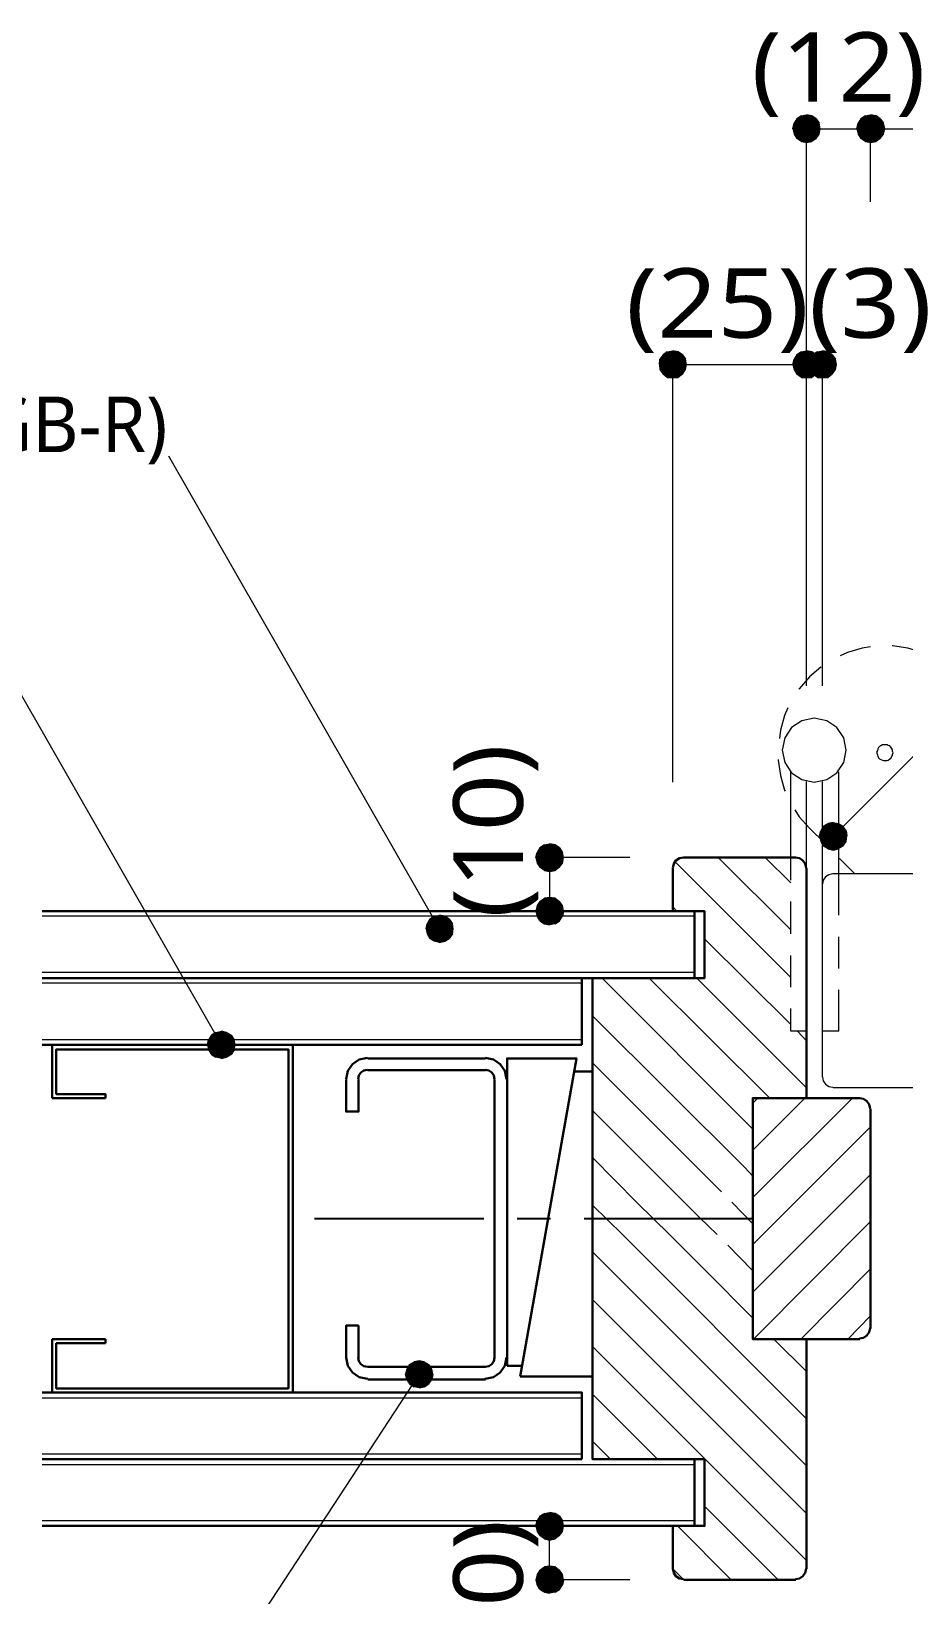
# Model space of a CAD drawing. Header units: millimetres. Extents: x 0 to 420, y 0 to 297.
# Drawn here: x 242.8 to 275.4, y 203 to 261.5 of the extents above; entities that cross this region are included whole.
import ezdxf
from ezdxf.enums import TextEntityAlignment as Align

# ---------------------------------------------------------------- set-up
doc = ezdxf.new("R2010")
doc.units = ezdxf.units.MM
doc.styles.add('kst32b', font='NotoSansJP-Variable.ttf')

msp = doc.modelspace()

# ---------------------------------------------------------------- hatches: boundary and pattern name
h = msp.add_hatch(color=7)
h.paths.add_polyline_path([(271.42, 258.212), (271.314, 258.043), (271.78, 257.831), (271.42, 258.212)])
h.paths.add_polyline_path([(271.314, 258.043), (271.78, 257.831), (271.272, 257.831), (271.314, 258.043)])
h.paths.add_polyline_path([(271.78, 257.831), (271.272, 257.831), (271.314, 257.641), (271.78, 257.831)])
h = msp.add_hatch(color=7)
h.paths.add_polyline_path([(271.314, 257.641), (271.42, 257.471), (271.78, 257.831), (271.314, 257.641)])
h.paths.add_polyline_path([(271.42, 257.471), (271.78, 257.831), (271.589, 257.365), (271.42, 257.471)])
h.paths.add_polyline_path([(271.78, 257.831), (271.589, 257.365), (271.78, 257.323), (271.78, 257.831)])
h = msp.add_hatch(color=7)
h.paths.add_polyline_path([(271.971, 258.318), (271.78, 258.36), (271.78, 257.831), (271.971, 258.318)])
h.paths.add_polyline_path([(271.78, 258.36), (271.78, 257.831), (271.589, 258.318), (271.78, 258.36)])
h.paths.add_polyline_path([(271.78, 257.831), (271.589, 258.318), (271.42, 258.212), (271.78, 257.831)])
h = msp.add_hatch(color=7)
h.paths.add_polyline_path([(272.288, 257.831), (272.246, 258.043), (271.78, 257.831), (272.288, 257.831)])
h.paths.add_polyline_path([(272.246, 258.043), (271.78, 257.831), (272.14, 258.212), (272.246, 258.043)])
h.paths.add_polyline_path([(271.78, 257.831), (272.14, 258.212), (271.971, 258.318), (271.78, 257.831)])
h = msp.add_hatch(color=7)
h.paths.add_polyline_path([(271.78, 257.323), (271.971, 257.365), (271.78, 257.831), (271.78, 257.323)])
h.paths.add_polyline_path([(271.971, 257.365), (271.78, 257.831), (272.14, 257.471), (271.971, 257.365)])
h.paths.add_polyline_path([(271.78, 257.831), (272.14, 257.471), (272.246, 257.641), (271.78, 257.831)])
for points in [[(272.246, 257.641), (272.288, 257.831), (271.78, 257.831), (272.246, 257.641)], [(274.659, 257.641), (274.701, 257.831), (274.172, 257.831), (274.659, 257.641)], [(267.25, 248.835), (267.293, 249.026), (266.785, 249.026), (267.25, 248.835)], [(272.246, 248.835), (272.288, 249.026), (271.78, 249.026), (272.246, 248.835)], [(272.86, 248.835), (272.902, 249.026), (272.373, 249.026), (272.86, 248.835)], [(272.584, 231.86), (272.415, 231.754), (272.775, 231.394), (272.584, 231.86)], [(262.657, 230.378), (262.7, 230.59), (262.17, 230.59), (262.657, 230.378)], [(261.705, 228.79), (261.662, 228.579), (262.17, 228.579), (261.705, 228.79)], [(257.598, 227.732), (257.704, 227.563), (258.064, 227.923), (257.598, 227.732)], [(249.428, 223.393), (249.534, 223.224), (249.915, 223.583), (249.428, 223.393)], [(257.493, 210.799), (257.662, 210.905), (257.302, 211.264), (257.493, 210.799)], [(262.657, 205.38), (262.7, 205.592), (262.17, 205.592), (262.657, 205.38)], [(261.705, 203.771), (261.662, 203.581), (262.17, 203.581), (261.705, 203.771)]]:
    msp.add_hatch(color=7).paths.add_polyline_path(points)
h = msp.add_hatch(color=7)
h.paths.add_polyline_path([(273.812, 258.212), (273.706, 258.043), (274.172, 257.831), (273.812, 258.212)])
h.paths.add_polyline_path([(273.706, 258.043), (274.172, 257.831), (273.664, 257.831), (273.706, 258.043)])
h.paths.add_polyline_path([(274.172, 257.831), (273.664, 257.831), (273.706, 257.641), (274.172, 257.831)])
h = msp.add_hatch(color=7)
h.paths.add_polyline_path([(273.706, 257.641), (273.812, 257.471), (274.172, 257.831), (273.706, 257.641)])
h.paths.add_polyline_path([(273.812, 257.471), (274.172, 257.831), (273.981, 257.365), (273.812, 257.471)])
h.paths.add_polyline_path([(274.172, 257.831), (273.981, 257.365), (274.172, 257.323), (274.172, 257.831)])
h = msp.add_hatch(color=7)
h.paths.add_polyline_path([(274.384, 258.318), (274.172, 258.36), (274.172, 257.831), (274.384, 258.318)])
h.paths.add_polyline_path([(274.172, 258.36), (274.172, 257.831), (273.981, 258.318), (274.172, 258.36)])
h.paths.add_polyline_path([(274.172, 257.831), (273.981, 258.318), (273.812, 258.212), (274.172, 257.831)])
h = msp.add_hatch(color=7)
h.paths.add_polyline_path([(274.701, 257.831), (274.659, 258.043), (274.172, 257.831), (274.701, 257.831)])
h.paths.add_polyline_path([(274.659, 258.043), (274.172, 257.831), (274.532, 258.212), (274.659, 258.043)])
h.paths.add_polyline_path([(274.172, 257.831), (274.532, 258.212), (274.384, 258.318), (274.172, 257.831)])
h = msp.add_hatch(color=7)
h.paths.add_polyline_path([(274.172, 257.323), (274.384, 257.365), (274.172, 257.831), (274.172, 257.323)])
h.paths.add_polyline_path([(274.384, 257.365), (274.172, 257.831), (274.532, 257.471), (274.384, 257.365)])
h.paths.add_polyline_path([(274.172, 257.831), (274.532, 257.471), (274.659, 257.641), (274.172, 257.831)])
h = msp.add_hatch(color=7)
h.paths.add_polyline_path([(266.425, 249.386), (266.298, 249.216), (266.785, 249.026), (266.425, 249.386)])
h.paths.add_polyline_path([(266.298, 249.216), (266.785, 249.026), (266.277, 249.026), (266.298, 249.216)])
h.paths.add_polyline_path([(266.785, 249.026), (266.277, 249.026), (266.298, 248.835), (266.785, 249.026)])
h = msp.add_hatch(color=7)
h.paths.add_polyline_path([(266.975, 249.491), (266.785, 249.534), (266.785, 249.026), (266.975, 249.491)])
h.paths.add_polyline_path([(266.785, 249.534), (266.785, 249.026), (266.573, 249.491), (266.785, 249.534)])
h.paths.add_polyline_path([(266.785, 249.026), (266.573, 249.491), (266.425, 249.386), (266.785, 249.026)])
h = msp.add_hatch(color=7)
h.paths.add_polyline_path([(267.293, 249.026), (267.25, 249.216), (266.785, 249.026), (267.293, 249.026)])
h.paths.add_polyline_path([(267.25, 249.216), (266.785, 249.026), (267.145, 249.386), (267.25, 249.216)])
h.paths.add_polyline_path([(266.785, 249.026), (267.145, 249.386), (266.975, 249.491), (266.785, 249.026)])
h = msp.add_hatch(color=7)
h.paths.add_polyline_path([(271.42, 249.386), (271.314, 249.216), (271.78, 249.026), (271.42, 249.386)])
h.paths.add_polyline_path([(271.314, 249.216), (271.78, 249.026), (271.272, 249.026), (271.314, 249.216)])
h.paths.add_polyline_path([(271.78, 249.026), (271.272, 249.026), (271.314, 248.835), (271.78, 249.026)])
h = msp.add_hatch(color=7)
h.paths.add_polyline_path([(271.971, 249.491), (271.78, 249.534), (271.78, 249.026), (271.971, 249.491)])
h.paths.add_polyline_path([(271.78, 249.534), (271.78, 249.026), (271.589, 249.491), (271.78, 249.534)])
h.paths.add_polyline_path([(271.78, 249.026), (271.589, 249.491), (271.42, 249.386), (271.78, 249.026)])
h = msp.add_hatch(color=7)
h.paths.add_polyline_path([(272.288, 249.026), (272.246, 249.216), (271.78, 249.026), (272.288, 249.026)])
h.paths.add_polyline_path([(272.246, 249.216), (271.78, 249.026), (272.14, 249.386), (272.246, 249.216)])
h.paths.add_polyline_path([(271.78, 249.026), (272.14, 249.386), (271.971, 249.491), (271.78, 249.026)])
h = msp.add_hatch(color=7)
h.paths.add_polyline_path([(272.013, 249.386), (271.907, 249.216), (272.373, 249.026), (272.013, 249.386)])
h.paths.add_polyline_path([(271.907, 249.216), (272.373, 249.026), (271.865, 249.026), (271.907, 249.216)])
h.paths.add_polyline_path([(272.373, 249.026), (271.865, 249.026), (271.907, 248.835), (272.373, 249.026)])
h = msp.add_hatch(color=7)
h.paths.add_polyline_path([(272.584, 249.491), (272.373, 249.534), (272.373, 249.026), (272.584, 249.491)])
h.paths.add_polyline_path([(272.373, 249.534), (272.373, 249.026), (272.182, 249.491), (272.373, 249.534)])
h.paths.add_polyline_path([(272.373, 249.026), (272.182, 249.491), (272.013, 249.386), (272.373, 249.026)])
h = msp.add_hatch(color=7)
h.paths.add_polyline_path([(272.902, 249.026), (272.86, 249.216), (272.373, 249.026), (272.902, 249.026)])
h.paths.add_polyline_path([(272.86, 249.216), (272.373, 249.026), (272.732, 249.386), (272.86, 249.216)])
h.paths.add_polyline_path([(272.373, 249.026), (272.732, 249.386), (272.584, 249.491), (272.373, 249.026)])
h = msp.add_hatch(color=7)
h.paths.add_polyline_path([(266.298, 248.835), (266.425, 248.666), (266.785, 249.026), (266.298, 248.835)])
h.paths.add_polyline_path([(266.425, 248.666), (266.785, 249.026), (266.573, 248.539), (266.425, 248.666)])
h.paths.add_polyline_path([(266.785, 249.026), (266.573, 248.539), (266.785, 248.518), (266.785, 249.026)])
h = msp.add_hatch(color=7)
h.paths.add_polyline_path([(266.785, 248.518), (266.975, 248.539), (266.785, 249.026), (266.785, 248.518)])
h.paths.add_polyline_path([(266.975, 248.539), (266.785, 249.026), (267.145, 248.666), (266.975, 248.539)])
h.paths.add_polyline_path([(266.785, 249.026), (267.145, 248.666), (267.25, 248.835), (266.785, 249.026)])
h = msp.add_hatch(color=7)
h.paths.add_polyline_path([(271.314, 248.835), (271.42, 248.666), (271.78, 249.026), (271.314, 248.835)])
h.paths.add_polyline_path([(271.42, 248.666), (271.78, 249.026), (271.589, 248.539), (271.42, 248.666)])
h.paths.add_polyline_path([(271.78, 249.026), (271.589, 248.539), (271.78, 248.518), (271.78, 249.026)])
h = msp.add_hatch(color=7)
h.paths.add_polyline_path([(271.78, 248.518), (271.971, 248.539), (271.78, 249.026), (271.78, 248.518)])
h.paths.add_polyline_path([(271.971, 248.539), (271.78, 249.026), (272.14, 248.666), (271.971, 248.539)])
h.paths.add_polyline_path([(271.78, 249.026), (272.14, 248.666), (272.246, 248.835), (271.78, 249.026)])
h = msp.add_hatch(color=7)
h.paths.add_polyline_path([(271.907, 248.835), (272.013, 248.666), (272.373, 249.026), (271.907, 248.835)])
h.paths.add_polyline_path([(272.013, 248.666), (272.373, 249.026), (272.182, 248.539), (272.013, 248.666)])
h.paths.add_polyline_path([(272.373, 249.026), (272.182, 248.539), (272.373, 248.518), (272.373, 249.026)])
h = msp.add_hatch(color=7)
h.paths.add_polyline_path([(272.373, 248.518), (272.584, 248.539), (272.373, 249.026), (272.373, 248.518)])
h.paths.add_polyline_path([(272.584, 248.539), (272.373, 249.026), (272.732, 248.666), (272.584, 248.539)])
h.paths.add_polyline_path([(272.373, 249.026), (272.732, 248.666), (272.86, 248.835), (272.373, 249.026)])
h = msp.add_hatch(color=7)
h.paths.add_polyline_path([(272.415, 231.754), (272.309, 231.584), (272.775, 231.394), (272.415, 231.754)])
h.paths.add_polyline_path([(272.309, 231.584), (272.775, 231.394), (272.267, 231.394), (272.309, 231.584)])
h.paths.add_polyline_path([(272.775, 231.394), (272.267, 231.394), (272.309, 231.182), (272.775, 231.394)])
h = msp.add_hatch(color=7)
h.paths.add_polyline_path([(273.135, 231.754), (272.965, 231.86), (272.775, 231.394), (273.135, 231.754)])
h.paths.add_polyline_path([(272.965, 231.86), (272.775, 231.394), (272.775, 231.902), (272.965, 231.86)])
h.paths.add_polyline_path([(272.775, 231.394), (272.775, 231.902), (272.584, 231.86), (272.775, 231.394)])
h = msp.add_hatch(color=7)
h.paths.add_polyline_path([(273.262, 231.182), (273.283, 231.394), (272.775, 231.394), (273.262, 231.182)])
h.paths.add_polyline_path([(273.283, 231.394), (272.775, 231.394), (273.262, 231.584), (273.283, 231.394)])
h.paths.add_polyline_path([(272.775, 231.394), (273.262, 231.584), (273.135, 231.754), (272.775, 231.394)])
h = msp.add_hatch(color=7)
h.paths.add_polyline_path([(261.811, 230.949), (261.705, 230.78), (262.17, 230.59), (261.811, 230.949)])
h.paths.add_polyline_path([(261.705, 230.78), (262.17, 230.59), (261.662, 230.59), (261.705, 230.78)])
h.paths.add_polyline_path([(262.17, 230.59), (261.662, 230.59), (261.705, 230.378), (262.17, 230.59)])
h = msp.add_hatch(color=7)
h.paths.add_polyline_path([(262.382, 231.055), (262.17, 231.098), (262.17, 230.59), (262.382, 231.055)])
h.paths.add_polyline_path([(262.17, 231.098), (262.17, 230.59), (261.98, 231.055), (262.17, 231.098)])
h.paths.add_polyline_path([(262.17, 230.59), (261.98, 231.055), (261.811, 230.949), (262.17, 230.59)])
h = msp.add_hatch(color=7)
h.paths.add_polyline_path([(262.7, 230.59), (262.657, 230.78), (262.17, 230.59), (262.7, 230.59)])
h.paths.add_polyline_path([(262.657, 230.78), (262.17, 230.59), (262.551, 230.949), (262.657, 230.78)])
h.paths.add_polyline_path([(262.17, 230.59), (262.551, 230.949), (262.382, 231.055), (262.17, 230.59)])
h = msp.add_hatch(color=7)
h.paths.add_polyline_path([(272.309, 231.182), (272.415, 231.013), (272.775, 231.394), (272.309, 231.182)])
h.paths.add_polyline_path([(272.415, 231.013), (272.775, 231.394), (272.584, 230.907), (272.415, 231.013)])
h.paths.add_polyline_path([(272.775, 231.394), (272.584, 230.907), (272.775, 230.865), (272.775, 231.394)])
h = msp.add_hatch(color=7)
h.paths.add_polyline_path([(272.775, 230.865), (272.965, 230.907), (272.775, 231.394), (272.775, 230.865)])
h.paths.add_polyline_path([(272.965, 230.907), (272.775, 231.394), (273.135, 231.013), (272.965, 230.907)])
h.paths.add_polyline_path([(272.775, 231.394), (273.135, 231.013), (273.262, 231.182), (272.775, 231.394)])
h = msp.add_hatch(color=7)
h.paths.add_polyline_path([(261.705, 230.378), (261.811, 230.23), (262.17, 230.59), (261.705, 230.378)])
h.paths.add_polyline_path([(261.811, 230.23), (262.17, 230.59), (261.98, 230.103), (261.811, 230.23)])
h.paths.add_polyline_path([(262.17, 230.59), (261.98, 230.103), (262.17, 230.061), (262.17, 230.59)])
h = msp.add_hatch(color=7)
h.paths.add_polyline_path([(262.17, 230.061), (262.382, 230.103), (262.17, 230.59), (262.17, 230.061)])
h.paths.add_polyline_path([(262.382, 230.103), (262.17, 230.59), (262.551, 230.23), (262.382, 230.103)])
h.paths.add_polyline_path([(262.17, 230.59), (262.551, 230.23), (262.657, 230.378), (262.17, 230.59)])
h = msp.add_hatch(color=7)
h.paths.add_polyline_path([(262.17, 229.087), (261.98, 229.066), (262.17, 228.579), (262.17, 229.087)])
h.paths.add_polyline_path([(261.98, 229.066), (262.17, 228.579), (261.811, 228.939), (261.98, 229.066)])
h.paths.add_polyline_path([(262.17, 228.579), (261.811, 228.939), (261.705, 228.79), (262.17, 228.579)])
h = msp.add_hatch(color=7)
h.paths.add_polyline_path([(262.657, 228.79), (262.551, 228.939), (262.17, 228.579), (262.657, 228.79)])
h.paths.add_polyline_path([(262.551, 228.939), (262.17, 228.579), (262.382, 229.066), (262.551, 228.939)])
h.paths.add_polyline_path([(262.17, 228.579), (262.382, 229.066), (262.17, 229.087), (262.17, 228.579)])
h = msp.add_hatch(color=7)
h.paths.add_polyline_path([(262.551, 228.219), (262.657, 228.388), (262.17, 228.579), (262.551, 228.219)])
h.paths.add_polyline_path([(262.657, 228.388), (262.17, 228.579), (262.7, 228.579), (262.657, 228.388)])
h.paths.add_polyline_path([(262.17, 228.579), (262.7, 228.579), (262.657, 228.79), (262.17, 228.579)])
h = msp.add_hatch(color=7)
h.paths.add_polyline_path([(257.704, 228.282), (257.598, 228.113), (258.064, 227.923), (257.704, 228.282)])
h.paths.add_polyline_path([(257.598, 228.113), (258.064, 227.923), (257.556, 227.923), (257.598, 228.113)])
h.paths.add_polyline_path([(258.064, 227.923), (257.556, 227.923), (257.598, 227.732), (258.064, 227.923)])
h = msp.add_hatch(color=7)
h.paths.add_polyline_path([(258.254, 228.388), (258.064, 228.431), (258.064, 227.923), (258.254, 228.388)])
h.paths.add_polyline_path([(258.064, 228.431), (258.064, 227.923), (257.873, 228.388), (258.064, 228.431)])
h.paths.add_polyline_path([(258.064, 227.923), (257.873, 228.388), (257.704, 228.282), (258.064, 227.923)])
h = msp.add_hatch(color=7)
h.paths.add_polyline_path([(258.572, 227.923), (258.551, 228.113), (258.064, 227.923), (258.572, 227.923)])
h.paths.add_polyline_path([(258.551, 228.113), (258.064, 227.923), (258.424, 228.282), (258.551, 228.113)])
h.paths.add_polyline_path([(258.064, 227.923), (258.424, 228.282), (258.254, 228.388), (258.064, 227.923)])
h = msp.add_hatch(color=7)
h.paths.add_polyline_path([(261.662, 228.579), (261.705, 228.388), (262.17, 228.579), (261.662, 228.579)])
h.paths.add_polyline_path([(261.705, 228.388), (262.17, 228.579), (261.811, 228.219), (261.705, 228.388)])
h.paths.add_polyline_path([(262.17, 228.579), (261.811, 228.219), (261.98, 228.113), (262.17, 228.579)])
h = msp.add_hatch(color=7)
h.paths.add_polyline_path([(261.98, 228.113), (262.17, 228.071), (262.17, 228.579), (261.98, 228.113)])
h.paths.add_polyline_path([(262.17, 228.071), (262.17, 228.579), (262.382, 228.113), (262.17, 228.071)])
h.paths.add_polyline_path([(262.17, 228.579), (262.382, 228.113), (262.551, 228.219), (262.17, 228.579)])
h = msp.add_hatch(color=7)
h.paths.add_polyline_path([(257.704, 227.563), (257.873, 227.457), (258.064, 227.923), (257.704, 227.563)])
h.paths.add_polyline_path([(257.873, 227.457), (258.064, 227.923), (258.064, 227.415), (257.873, 227.457)])
h.paths.add_polyline_path([(258.064, 227.923), (258.064, 227.415), (258.254, 227.457), (258.064, 227.923)])
h = msp.add_hatch(color=7)
h.paths.add_polyline_path([(258.254, 227.457), (258.424, 227.563), (258.064, 227.923), (258.254, 227.457)])
h.paths.add_polyline_path([(258.424, 227.563), (258.064, 227.923), (258.551, 227.732), (258.424, 227.563)])
h.paths.add_polyline_path([(258.064, 227.923), (258.551, 227.732), (258.572, 227.923), (258.064, 227.923)])
h = msp.add_hatch(color=7)
h.paths.add_polyline_path([(249.534, 223.943), (249.428, 223.774), (249.915, 223.583), (249.534, 223.943)])
h.paths.add_polyline_path([(249.428, 223.774), (249.915, 223.583), (249.386, 223.583), (249.428, 223.774)])
h.paths.add_polyline_path([(249.915, 223.583), (249.386, 223.583), (249.428, 223.393), (249.915, 223.583)])
h = msp.add_hatch(color=7)
h.paths.add_polyline_path([(250.105, 224.049), (249.915, 224.091), (249.915, 223.583), (250.105, 224.049)])
h.paths.add_polyline_path([(249.915, 224.091), (249.915, 223.583), (249.703, 224.049), (249.915, 224.091)])
h.paths.add_polyline_path([(249.915, 223.583), (249.703, 224.049), (249.534, 223.943), (249.915, 223.583)])
h = msp.add_hatch(color=7)
h.paths.add_polyline_path([(250.423, 223.583), (250.38, 223.774), (249.915, 223.583), (250.423, 223.583)])
h.paths.add_polyline_path([(250.38, 223.774), (249.915, 223.583), (250.275, 223.943), (250.38, 223.774)])
h.paths.add_polyline_path([(249.915, 223.583), (250.275, 223.943), (250.105, 224.049), (249.915, 223.583)])
h = msp.add_hatch(color=7)
h.paths.add_polyline_path([(249.534, 223.224), (249.703, 223.118), (249.915, 223.583), (249.534, 223.224)])
h.paths.add_polyline_path([(249.703, 223.118), (249.915, 223.583), (249.915, 223.075), (249.703, 223.118)])
h.paths.add_polyline_path([(249.915, 223.583), (249.915, 223.075), (250.105, 223.118), (249.915, 223.583)])
h = msp.add_hatch(color=7)
h.paths.add_polyline_path([(250.105, 223.118), (250.275, 223.224), (249.915, 223.583), (250.105, 223.118)])
h.paths.add_polyline_path([(250.275, 223.224), (249.915, 223.583), (250.38, 223.393), (250.275, 223.224)])
h.paths.add_polyline_path([(249.915, 223.583), (250.38, 223.393), (250.423, 223.583), (249.915, 223.583)])
h = msp.add_hatch(color=7)
h.paths.add_polyline_path([(257.302, 211.772), (257.112, 211.73), (257.302, 211.264), (257.302, 211.772)])
h.paths.add_polyline_path([(257.112, 211.73), (257.302, 211.264), (256.942, 211.624), (257.112, 211.73)])
h.paths.add_polyline_path([(257.302, 211.264), (256.942, 211.624), (256.836, 211.455), (257.302, 211.264)])
h = msp.add_hatch(color=7)
h.paths.add_polyline_path([(257.768, 211.455), (257.662, 211.624), (257.302, 211.264), (257.768, 211.455)])
h.paths.add_polyline_path([(257.662, 211.624), (257.302, 211.264), (257.493, 211.73), (257.662, 211.624)])
h.paths.add_polyline_path([(257.302, 211.264), (257.493, 211.73), (257.302, 211.772), (257.302, 211.264)])
h = msp.add_hatch(color=7)
h.paths.add_polyline_path([(256.836, 211.455), (256.794, 211.264), (257.302, 211.264), (256.836, 211.455)])
h.paths.add_polyline_path([(256.794, 211.264), (257.302, 211.264), (256.836, 211.074), (256.794, 211.264)])
h.paths.add_polyline_path([(257.302, 211.264), (256.836, 211.074), (256.942, 210.905), (257.302, 211.264)])
h = msp.add_hatch(color=7)
h.paths.add_polyline_path([(256.942, 210.905), (257.112, 210.799), (257.302, 211.264), (256.942, 210.905)])
h.paths.add_polyline_path([(257.112, 210.799), (257.302, 211.264), (257.302, 210.756), (257.112, 210.799)])
h.paths.add_polyline_path([(257.302, 211.264), (257.302, 210.756), (257.493, 210.799), (257.302, 211.264)])
h = msp.add_hatch(color=7)
h.paths.add_polyline_path([(257.662, 210.905), (257.768, 211.074), (257.302, 211.264), (257.662, 210.905)])
h.paths.add_polyline_path([(257.768, 211.074), (257.302, 211.264), (257.81, 211.264), (257.768, 211.074)])
h.paths.add_polyline_path([(257.302, 211.264), (257.81, 211.264), (257.768, 211.455), (257.302, 211.264)])
h = msp.add_hatch(color=7)
h.paths.add_polyline_path([(261.811, 205.952), (261.705, 205.782), (262.17, 205.592), (261.811, 205.952)])
h.paths.add_polyline_path([(261.705, 205.782), (262.17, 205.592), (261.662, 205.592), (261.705, 205.782)])
h.paths.add_polyline_path([(262.17, 205.592), (261.662, 205.592), (261.705, 205.38), (262.17, 205.592)])
h = msp.add_hatch(color=7)
h.paths.add_polyline_path([(262.382, 206.057), (262.17, 206.1), (262.17, 205.592), (262.382, 206.057)])
h.paths.add_polyline_path([(262.17, 206.1), (262.17, 205.592), (261.98, 206.057), (262.17, 206.1)])
h.paths.add_polyline_path([(262.17, 205.592), (261.98, 206.057), (261.811, 205.952), (262.17, 205.592)])
h = msp.add_hatch(color=7)
h.paths.add_polyline_path([(262.7, 205.592), (262.657, 205.782), (262.17, 205.592), (262.7, 205.592)])
h.paths.add_polyline_path([(262.657, 205.782), (262.17, 205.592), (262.551, 205.952), (262.657, 205.782)])
h.paths.add_polyline_path([(262.17, 205.592), (262.551, 205.952), (262.382, 206.057), (262.17, 205.592)])
h = msp.add_hatch(color=7)
h.paths.add_polyline_path([(261.705, 205.38), (261.811, 205.232), (262.17, 205.592), (261.705, 205.38)])
h.paths.add_polyline_path([(261.811, 205.232), (262.17, 205.592), (261.98, 205.105), (261.811, 205.232)])
h.paths.add_polyline_path([(262.17, 205.592), (261.98, 205.105), (262.17, 205.063), (262.17, 205.592)])
h = msp.add_hatch(color=7)
h.paths.add_polyline_path([(262.17, 205.063), (262.382, 205.105), (262.17, 205.592), (262.17, 205.063)])
h.paths.add_polyline_path([(262.382, 205.105), (262.17, 205.592), (262.551, 205.232), (262.382, 205.105)])
h.paths.add_polyline_path([(262.17, 205.592), (262.551, 205.232), (262.657, 205.38), (262.17, 205.592)])
h = msp.add_hatch(color=7)
h.paths.add_polyline_path([(262.17, 204.089), (261.98, 204.068), (262.17, 203.581), (262.17, 204.089)])
h.paths.add_polyline_path([(261.98, 204.068), (262.17, 203.581), (261.811, 203.941), (261.98, 204.068)])
h.paths.add_polyline_path([(262.17, 203.581), (261.811, 203.941), (261.705, 203.771), (262.17, 203.581)])
h = msp.add_hatch(color=7)
h.paths.add_polyline_path([(262.657, 203.771), (262.551, 203.941), (262.17, 203.581), (262.657, 203.771)])
h.paths.add_polyline_path([(262.551, 203.941), (262.17, 203.581), (262.382, 204.068), (262.551, 203.941)])
h.paths.add_polyline_path([(262.17, 203.581), (262.382, 204.068), (262.17, 204.089), (262.17, 203.581)])
h = msp.add_hatch(color=7)
h.paths.add_polyline_path([(261.662, 203.581), (261.705, 203.39), (262.17, 203.581), (261.662, 203.581)])
h.paths.add_polyline_path([(261.705, 203.39), (262.17, 203.581), (261.811, 203.221), (261.705, 203.39)])
h.paths.add_polyline_path([(262.17, 203.581), (261.811, 203.221), (261.98, 203.115), (262.17, 203.581)])
h = msp.add_hatch(color=7)
h.paths.add_polyline_path([(261.98, 203.115), (262.17, 203.073), (262.17, 203.581), (261.98, 203.115)])
h.paths.add_polyline_path([(262.17, 203.073), (262.17, 203.581), (262.382, 203.115), (262.17, 203.073)])
h.paths.add_polyline_path([(262.17, 203.581), (262.382, 203.115), (262.551, 203.221), (262.17, 203.581)])
h = msp.add_hatch(color=7)
h.paths.add_polyline_path([(262.551, 203.221), (262.657, 203.39), (262.17, 203.581), (262.551, 203.221)])
h.paths.add_polyline_path([(262.657, 203.39), (262.17, 203.581), (262.7, 203.581), (262.657, 203.39)])
h.paths.add_polyline_path([(262.17, 203.581), (262.7, 203.581), (262.657, 203.771), (262.17, 203.581)])

# ---------------------------------------------------------------- linework, layer by layer
at = {"lineweight": 0}
for points in [[(271.314, 258.043), (271.78, 257.831), (271.272, 257.831)], [(271.78, 257.831), (271.272, 257.831), (271.314, 257.641)], [(271.42, 258.212), (271.314, 258.043), (271.78, 257.831)], [(271.314, 257.641), (271.42, 257.471), (271.78, 257.831)], [(271.78, 257.831), (271.589, 258.318), (271.42, 258.212)], [(271.42, 257.471), (271.78, 257.831), (271.589, 257.365)], [(271.78, 258.36), (271.78, 257.831), (271.589, 258.318)], [(271.78, 257.831), (271.589, 257.365), (271.78, 257.323)], [(271.971, 258.318), (271.78, 258.36), (271.78, 257.831)], [(271.78, 257.831), (272.14, 258.212), (271.971, 258.318)], [(272.246, 258.043), (271.78, 257.831), (272.14, 258.212)], [(272.288, 257.831), (272.246, 258.043), (271.78, 257.831)], [(271.78, 257.323), (271.971, 257.365), (271.78, 257.831)], [(271.971, 257.365), (271.78, 257.831), (272.14, 257.471)], [(271.78, 257.831), (272.14, 257.471), (272.246, 257.641)], [(272.246, 257.641), (272.288, 257.831), (271.78, 257.831)], [(273.706, 258.043), (274.172, 257.831), (273.664, 257.831)], [(274.172, 257.831), (273.664, 257.831), (273.706, 257.641)], [(273.812, 258.212), (273.706, 258.043), (274.172, 257.831)], [(273.706, 257.641), (273.812, 257.471), (274.172, 257.831)], [(274.172, 257.831), (273.981, 258.318), (273.812, 258.212)], [(273.812, 257.471), (274.172, 257.831), (273.981, 257.365)], [(274.172, 258.36), (274.172, 257.831), (273.981, 258.318)], [(274.172, 257.831), (273.981, 257.365), (274.172, 257.323)], [(274.384, 258.318), (274.172, 258.36), (274.172, 257.831)], [(274.172, 257.831), (274.532, 258.212), (274.384, 258.318)], [(274.659, 258.043), (274.172, 257.831), (274.532, 258.212)], [(274.701, 257.831), (274.659, 258.043), (274.172, 257.831)], [(274.172, 257.323), (274.384, 257.365), (274.172, 257.831)], [(274.384, 257.365), (274.172, 257.831), (274.532, 257.471)], [(274.172, 257.831), (274.532, 257.471), (274.659, 257.641)], [(274.659, 257.641), (274.701, 257.831), (274.172, 257.831)], [(266.298, 249.216), (266.785, 249.026), (266.277, 249.026)], [(266.425, 249.386), (266.298, 249.216), (266.785, 249.026)], [(266.785, 249.026), (266.573, 249.491), (266.425, 249.386)], [(266.785, 249.534), (266.785, 249.026), (266.573, 249.491)], [(266.975, 249.491), (266.785, 249.534), (266.785, 249.026)], [(266.785, 249.026), (267.145, 249.386), (266.975, 249.491)], [(267.25, 249.216), (266.785, 249.026), (267.145, 249.386)], [(267.293, 249.026), (267.25, 249.216), (266.785, 249.026)], [(271.314, 249.216), (271.78, 249.026), (271.272, 249.026)], [(271.42, 249.386), (271.314, 249.216), (271.78, 249.026)], [(271.78, 249.026), (271.589, 249.491), (271.42, 249.386)], [(271.78, 249.534), (271.78, 249.026), (271.589, 249.491)], [(271.971, 249.491), (271.78, 249.534), (271.78, 249.026)], [(271.78, 249.026), (272.14, 249.386), (271.971, 249.491)], [(272.246, 249.216), (271.78, 249.026), (272.14, 249.386)], [(272.288, 249.026), (272.246, 249.216), (271.78, 249.026)], [(271.907, 249.216), (272.373, 249.026), (271.865, 249.026)], [(272.013, 249.386), (271.907, 249.216), (272.373, 249.026)], [(272.373, 249.026), (272.182, 249.491), (272.013, 249.386)], [(272.373, 249.534), (272.373, 249.026), (272.182, 249.491)], [(272.584, 249.491), (272.373, 249.534), (272.373, 249.026)], [(272.373, 249.026), (272.732, 249.386), (272.584, 249.491)], [(272.86, 249.216), (272.373, 249.026), (272.732, 249.386)], [(272.902, 249.026), (272.86, 249.216), (272.373, 249.026)], [(266.785, 249.026), (266.277, 249.026), (266.298, 248.835)], [(266.298, 248.835), (266.425, 248.666), (266.785, 249.026)], [(266.425, 248.666), (266.785, 249.026), (266.573, 248.539)], [(266.785, 249.026), (266.573, 248.539), (266.785, 248.518)], [(266.785, 248.518), (266.975, 248.539), (266.785, 249.026)], [(266.975, 248.539), (266.785, 249.026), (267.145, 248.666)], [(266.785, 249.026), (267.145, 248.666), (267.25, 248.835)], [(267.25, 248.835), (267.293, 249.026), (266.785, 249.026)], [(271.78, 249.026), (271.272, 249.026), (271.314, 248.835)], [(271.314, 248.835), (271.42, 248.666), (271.78, 249.026)], [(271.42, 248.666), (271.78, 249.026), (271.589, 248.539)], [(271.78, 249.026), (271.589, 248.539), (271.78, 248.518)], [(271.78, 248.518), (271.971, 248.539), (271.78, 249.026)], [(271.971, 248.539), (271.78, 249.026), (272.14, 248.666)], [(271.78, 249.026), (272.14, 248.666), (272.246, 248.835)], [(272.246, 248.835), (272.288, 249.026), (271.78, 249.026)], [(272.373, 249.026), (271.865, 249.026), (271.907, 248.835)], [(271.907, 248.835), (272.013, 248.666), (272.373, 249.026)], [(272.013, 248.666), (272.373, 249.026), (272.182, 248.539)], [(272.373, 249.026), (272.182, 248.539), (272.373, 248.518)], [(272.373, 248.518), (272.584, 248.539), (272.373, 249.026)], [(272.584, 248.539), (272.373, 249.026), (272.732, 248.666)], [(272.373, 249.026), (272.732, 248.666), (272.86, 248.835)], [(272.86, 248.835), (272.902, 249.026), (272.373, 249.026)], [(272.309, 231.584), (272.775, 231.394), (272.267, 231.394)], [(272.415, 231.754), (272.309, 231.584), (272.775, 231.394)], [(272.584, 231.86), (272.415, 231.754), (272.775, 231.394)], [(272.775, 231.394), (272.775, 231.902), (272.584, 231.86)], [(272.965, 231.86), (272.775, 231.394), (272.775, 231.902)], [(273.135, 231.754), (272.965, 231.86), (272.775, 231.394)], [(272.775, 231.394), (273.262, 231.584), (273.135, 231.754)], [(273.283, 231.394), (272.775, 231.394), (273.262, 231.584)], [(261.811, 230.949), (261.705, 230.78), (262.17, 230.59)], [(262.17, 230.59), (261.98, 231.055), (261.811, 230.949)], [(262.17, 231.098), (262.17, 230.59), (261.98, 231.055)], [(262.382, 231.055), (262.17, 231.098), (262.17, 230.59)], [(262.17, 230.59), (262.551, 230.949), (262.382, 231.055)], [(262.657, 230.78), (262.17, 230.59), (262.551, 230.949)], [(272.775, 231.394), (272.267, 231.394), (272.309, 231.182)], [(272.309, 231.182), (272.415, 231.013), (272.775, 231.394)], [(272.415, 231.013), (272.775, 231.394), (272.584, 230.907)], [(272.775, 231.394), (272.584, 230.907), (272.775, 230.865)], [(272.775, 230.865), (272.965, 230.907), (272.775, 231.394)], [(272.965, 230.907), (272.775, 231.394), (273.135, 231.013)], [(272.775, 231.394), (273.135, 231.013), (273.262, 231.182)], [(273.262, 231.182), (273.283, 231.394), (272.775, 231.394)], [(261.705, 230.78), (262.17, 230.59), (261.662, 230.59)], [(262.17, 230.59), (261.662, 230.59), (261.705, 230.378)], [(261.705, 230.378), (261.811, 230.23), (262.17, 230.59)], [(261.811, 230.23), (262.17, 230.59), (261.98, 230.103)], [(262.17, 230.59), (261.98, 230.103), (262.17, 230.061)], [(262.7, 230.59), (262.657, 230.78), (262.17, 230.59)], [(262.17, 230.061), (262.382, 230.103), (262.17, 230.59)], [(262.382, 230.103), (262.17, 230.59), (262.551, 230.23)], [(262.17, 230.59), (262.551, 230.23), (262.657, 230.378)], [(262.657, 230.378), (262.7, 230.59), (262.17, 230.59)], [(261.705, 228.79), (261.662, 228.579), (262.17, 228.579)], [(262.17, 228.579), (261.811, 228.939), (261.705, 228.79)], [(261.98, 229.066), (262.17, 228.579), (261.811, 228.939)], [(262.17, 229.087), (261.98, 229.066), (262.17, 228.579)], [(262.17, 228.579), (262.382, 229.066), (262.17, 229.087)], [(262.551, 228.939), (262.17, 228.579), (262.382, 229.066)], [(262.657, 228.79), (262.551, 228.939), (262.17, 228.579)], [(262.17, 228.579), (262.7, 228.579), (262.657, 228.79)], [(257.598, 228.113), (258.064, 227.923), (257.556, 227.923)], [(257.704, 228.282), (257.598, 228.113), (258.064, 227.923)], [(258.064, 227.923), (257.873, 228.388), (257.704, 228.282)], [(258.064, 228.431), (258.064, 227.923), (257.873, 228.388)], [(258.254, 228.388), (258.064, 228.431), (258.064, 227.923)], [(258.064, 227.923), (258.424, 228.282), (258.254, 228.388)], [(258.551, 228.113), (258.064, 227.923), (258.424, 228.282)], [(258.572, 227.923), (258.551, 228.113), (258.064, 227.923)], [(261.662, 228.579), (261.705, 228.388), (262.17, 228.579)], [(261.705, 228.388), (262.17, 228.579), (261.811, 228.219)], [(262.17, 228.579), (261.811, 228.219), (261.98, 228.113)], [(261.98, 228.113), (262.17, 228.071), (262.17, 228.579)], [(262.17, 228.071), (262.17, 228.579), (262.382, 228.113)], [(262.17, 228.579), (262.382, 228.113), (262.551, 228.219)], [(262.551, 228.219), (262.657, 228.388), (262.17, 228.579)], [(262.657, 228.388), (262.17, 228.579), (262.7, 228.579)], [(258.064, 227.923), (257.556, 227.923), (257.598, 227.732)], [(257.598, 227.732), (257.704, 227.563), (258.064, 227.923)], [(257.704, 227.563), (257.873, 227.457), (258.064, 227.923)], [(257.873, 227.457), (258.064, 227.923), (258.064, 227.415)], [(258.064, 227.923), (258.064, 227.415), (258.254, 227.457)], [(258.254, 227.457), (258.424, 227.563), (258.064, 227.923)], [(258.424, 227.563), (258.064, 227.923), (258.551, 227.732)], [(258.064, 227.923), (258.551, 227.732), (258.572, 227.923)], [(249.534, 223.943), (249.428, 223.774), (249.915, 223.583)], [(249.915, 223.583), (249.703, 224.049), (249.534, 223.943)], [(249.915, 224.091), (249.915, 223.583), (249.703, 224.049)], [(250.105, 224.049), (249.915, 224.091), (249.915, 223.583)], [(249.915, 223.583), (250.275, 223.943), (250.105, 224.049)], [(250.38, 223.774), (249.915, 223.583), (250.275, 223.943)], [(249.428, 223.774), (249.915, 223.583), (249.386, 223.583)], [(249.915, 223.583), (249.386, 223.583), (249.428, 223.393)], [(249.428, 223.393), (249.534, 223.224), (249.915, 223.583)], [(249.534, 223.224), (249.703, 223.118), (249.915, 223.583)], [(249.703, 223.118), (249.915, 223.583), (249.915, 223.075)], [(250.423, 223.583), (250.38, 223.774), (249.915, 223.583)], [(249.915, 223.583), (249.915, 223.075), (250.105, 223.118)], [(250.105, 223.118), (250.275, 223.224), (249.915, 223.583)], [(250.275, 223.224), (249.915, 223.583), (250.38, 223.393)], [(249.915, 223.583), (250.38, 223.393), (250.423, 223.583)], [(257.112, 211.73), (257.302, 211.264), (256.942, 211.624)], [(257.302, 211.772), (257.112, 211.73), (257.302, 211.264)], [(257.302, 211.264), (257.493, 211.73), (257.302, 211.772)], [(257.662, 211.624), (257.302, 211.264), (257.493, 211.73)], [(256.836, 211.455), (256.794, 211.264), (257.302, 211.264)], [(256.794, 211.264), (257.302, 211.264), (256.836, 211.074)], [(257.302, 211.264), (256.942, 211.624), (256.836, 211.455)], [(257.302, 211.264), (256.836, 211.074), (256.942, 210.905)], [(256.942, 210.905), (257.112, 210.799), (257.302, 211.264)], [(257.112, 210.799), (257.302, 211.264), (257.302, 210.756)], [(257.768, 211.455), (257.662, 211.624), (257.302, 211.264)], [(257.302, 211.264), (257.81, 211.264), (257.768, 211.455)], [(257.662, 210.905), (257.768, 211.074), (257.302, 211.264)], [(257.768, 211.074), (257.302, 211.264), (257.81, 211.264)], [(257.302, 211.264), (257.302, 210.756), (257.493, 210.799)], [(257.493, 210.799), (257.662, 210.905), (257.302, 211.264)], [(261.811, 205.952), (261.705, 205.782), (262.17, 205.592)], [(262.17, 205.592), (261.98, 206.057), (261.811, 205.952)], [(262.17, 206.1), (262.17, 205.592), (261.98, 206.057)], [(262.382, 206.057), (262.17, 206.1), (262.17, 205.592)], [(262.17, 205.592), (262.551, 205.952), (262.382, 206.057)], [(262.657, 205.782), (262.17, 205.592), (262.551, 205.952)], [(261.705, 205.782), (262.17, 205.592), (261.662, 205.592)], [(262.17, 205.592), (261.662, 205.592), (261.705, 205.38)], [(261.705, 205.38), (261.811, 205.232), (262.17, 205.592)], [(261.811, 205.232), (262.17, 205.592), (261.98, 205.105)], [(262.17, 205.592), (261.98, 205.105), (262.17, 205.063)], [(262.7, 205.592), (262.657, 205.782), (262.17, 205.592)], [(262.17, 205.063), (262.382, 205.105), (262.17, 205.592)], [(262.382, 205.105), (262.17, 205.592), (262.551, 205.232)], [(262.17, 205.592), (262.551, 205.232), (262.657, 205.38)], [(262.657, 205.38), (262.7, 205.592), (262.17, 205.592)], [(261.98, 204.068), (262.17, 203.581), (261.811, 203.941)], [(262.17, 204.089), (261.98, 204.068), (262.17, 203.581)], [(262.17, 203.581), (262.382, 204.068), (262.17, 204.089)], [(262.551, 203.941), (262.17, 203.581), (262.382, 204.068)], [(261.705, 203.771), (261.662, 203.581), (262.17, 203.581)], [(261.662, 203.581), (261.705, 203.39), (262.17, 203.581)], [(262.17, 203.581), (261.811, 203.941), (261.705, 203.771)], [(261.705, 203.39), (262.17, 203.581), (261.811, 203.221)], [(262.17, 203.581), (261.811, 203.221), (261.98, 203.115)], [(261.98, 203.115), (262.17, 203.073), (262.17, 203.581)], [(262.657, 203.771), (262.551, 203.941), (262.17, 203.581)], [(262.17, 203.581), (262.7, 203.581), (262.657, 203.771)], [(262.17, 203.073), (262.17, 203.581), (262.382, 203.115)], [(262.17, 203.581), (262.382, 203.115), (262.551, 203.221)], [(262.551, 203.221), (262.657, 203.39), (262.17, 203.581)], [(262.657, 203.39), (262.17, 203.581), (262.7, 203.581)]]:
    msp.add_lwpolyline(points, close=True, dxfattribs=at)
at = {"lineweight": 13}
for points in [[(271.78, 237.003), (271.78, 257.831)], [(271.78, 257.831), (274.172, 257.831)], [(274.172, 255.101), (274.172, 257.831), (308.525, 257.831)], [(266.785, 233.405), (266.785, 249.026)], [(266.785, 249.026), (271.78, 249.026), (272.373, 249.026)], [(272.373, 237.003), (272.373, 249.026)], [(258.064, 227.923), (247.946, 245.597)], [(273.071, 231.669), (285.644, 244.263)], [(249.915, 223.583), (239.797, 241.258)], [(274.172, 238.464), (273.854, 238.421), (273.304, 238.252), (273.029, 238.125)], [(276.14, 238.252), (276.098, 238.252), (275.569, 238.421), (274.997, 238.506), (274.976, 238.506)], [(272.33, 237.723), (272.309, 237.702), (271.886, 237.342), (271.505, 236.897), (271.484, 236.876)], [(271.082, 236.178), (270.954, 235.903), (270.806, 235.352), (270.764, 235.035)], [(270.722, 234.251), (270.722, 234.23), (270.806, 233.659), (270.954, 233.108), (270.976, 233.066)], [(271.187, 230.59), (271.187, 233.786)], [(271.78, 230.187), (271.78, 233.426)], [(272.373, 229.574), (272.373, 233.426)], [(272.987, 229.976), (272.987, 233.786)], [(271.336, 232.368), (271.505, 232.114), (271.886, 231.69)], [(272.457, 231.119), (271.886, 231.69)], [(265.176, 230.59), (262.17, 230.59)], [(262.17, 230.59), (262.17, 228.579)], [(271.187, 226.102), (266.869, 230.42)], [(271.187, 227.88), (268.478, 230.59)], [(271.187, 229.637), (270.235, 230.59)], [(271.187, 229.743), (271.187, 230.59)], [(273.579, 229.976), (273.008, 230.547)], [(272.764, 229.976), (272.612, 229.945), (272.487, 229.861), (272.403, 229.737), (272.373, 229.584)], [(308.483, 229.976), (272.775, 229.976)], [(272.987, 228.431), (272.987, 229.976)], [(272.373, 222.377), (272.373, 229.574)], [(266.933, 228.579), (266.785, 228.748)], [(271.187, 227.732), (271.187, 228.939)], [(267.589, 228.388), (243.205, 228.388)], [(262.191, 228.579), (262.213, 228.579)], [(271.187, 224.346), (267.97, 227.542)], [(272.987, 226.441), (272.987, 227.626)], [(271.187, 225.742), (271.187, 226.928)], [(267.589, 226.293), (243.205, 226.293)], [(263.377, 225.891), (243.205, 225.891)], [(269.769, 220.43), (264.139, 226.081)], [(270.404, 221.594), (265.896, 226.081)], [(271.78, 221.975), (267.674, 226.081)], [(272.987, 224.091), (272.987, 225.637)], [(269.769, 218.673), (269.473, 218.99), (263.779, 224.663)], [(271.187, 224.091), (271.187, 224.938)], [(271.78, 224.091), (271.187, 224.091)], [(271.78, 223.732), (271.441, 224.091)], [(272.987, 224.091), (272.373, 224.091)], [(263.377, 223.774), (243.205, 223.774)], [(268.605, 218.08), (268.097, 218.588), (267.779, 218.906), (263.779, 222.906)], [(272.373, 222.388), (272.403, 222.235), (272.487, 222.111), (272.612, 222.027), (272.764, 221.996)], [(269.769, 221.403), (269.96, 221.594)], [(269.769, 219.646), (271.716, 221.594)], [(269.769, 217.868), (273.495, 221.594)], [(308.483, 221.975), (272.775, 221.975)], [(267.229, 217.678), (263.779, 221.128)], [(269.769, 216.112), (274.172, 220.514)], [(265.451, 217.678), (263.779, 219.371)], [(269.769, 214.334), (274.172, 218.736)], [(271.78, 209.592), (264.901, 216.493), (263.779, 217.593)], [(267.991, 215.159), (267.779, 215.371), (266.658, 216.493), (265.451, 217.678)], [(268.436, 216.493), (268.097, 216.81), (267.779, 217.128), (267.229, 217.678)], [(269.769, 216.895), (268.986, 217.699)], [(269.79, 212.577), (274.172, 216.979)], [(271.78, 207.836), (263.779, 215.837)], [(269.748, 215.159), (268.838, 216.09)], [(269.769, 213.36), (267.991, 215.159)], [(269.769, 215.138), (269.748, 215.159)], [(271.568, 212.577), (274.172, 215.201)], [(271.78, 206.057), (263.779, 214.058)], [(273.325, 212.577), (274.172, 213.445)], [(271.78, 204.301), (263.779, 212.302)], [(271.78, 211.37), (270.552, 212.577)], [(257.302, 211.264), (247.184, 195.813)], [(266.213, 208.089), (263.779, 210.524)], [(263.377, 210.375), (243.205, 210.375)], [(264.456, 208.089), (263.779, 208.767)], [(263.377, 208.28), (243.205, 208.28)], [(267.589, 207.878), (243.205, 207.878)], [(270.722, 203.581), (267.97, 206.333)], [(267.589, 205.782), (243.205, 205.782)], [(262.17, 203.581), (262.17, 205.592)], [(262.191, 205.592), (262.213, 205.592)], [(268.965, 203.581), (266.954, 205.592)], [(265.176, 203.581), (262.17, 203.581)], [(267.187, 203.581), (266.785, 203.983)]]:
    msp.add_lwpolyline(points, dxfattribs=at)
for points in [[(273.262, 234.601), (273.168, 235.066), (272.911, 235.446), (272.531, 235.703), (272.066, 235.797), (271.6, 235.703), (271.22, 235.446), (270.964, 235.066), (270.87, 234.601), (270.964, 234.135), (271.22, 233.755), (271.6, 233.499), (272.066, 233.405), (272.531, 233.499), (272.911, 233.755), (273.168, 234.135)], [(275.019, 234.505), (274.997, 234.569), (274.997, 234.611), (274.955, 234.675), (274.934, 234.717), (274.891, 234.759), (274.828, 234.781), (274.786, 234.802), (274.722, 234.802), (274.659, 234.802), (274.616, 234.802), (274.553, 234.759), (274.511, 234.738), (274.468, 234.696), (274.447, 234.654), (274.426, 234.59), (274.405, 234.548), (274.405, 234.484), (274.426, 234.421), (274.447, 234.379), (274.468, 234.315), (274.511, 234.273), (274.553, 234.251), (274.616, 234.23), (274.659, 234.209), (274.722, 234.209), (274.786, 234.209), (274.828, 234.23), (274.891, 234.273), (274.934, 234.294), (274.955, 234.357), (274.997, 234.4), (274.997, 234.442)]]:
    msp.add_lwpolyline(points, close=True, dxfattribs=at)
at = {"lineweight": 30}
for points in [[(267.176, 230.59), (267.024, 230.559), (266.899, 230.475), (266.815, 230.35), (266.785, 230.198)], [(271.378, 230.59), (267.187, 230.59)], [(271.759, 230.198), (271.728, 230.35), (271.644, 230.475), (271.52, 230.559), (271.367, 230.59)], [(263.779, 226.081), (267.97, 226.081), (267.97, 228.579), (266.785, 228.579), (266.785, 230.187)], [(271.78, 221.594), (271.78, 230.187)], [(266.785, 228.579), (243.205, 228.579)], [(267.589, 228.579), (267.589, 226.081)], [(263.377, 226.081), (263.377, 223.583), (243.205, 223.583)], [(263.779, 226.081), (243.205, 226.081)], [(266.785, 203.983), (266.785, 205.592), (267.97, 205.592), (267.97, 208.089), (263.779, 208.089), (263.779, 226.081)], [(243.586, 221.594), (243.586, 223.583)], [(252.582, 223.583), (243.586, 223.583)], [(243.734, 212.429), (243.734, 210.735), (252.412, 210.735), (252.412, 223.414), (243.734, 223.414), (243.734, 221.742)], [(252.582, 223.583), (252.582, 210.587)], [(255.365, 223.097), (255.056, 223.034), (254.804, 222.864), (254.634, 222.612), (254.571, 222.303)], [(259.779, 223.075), (255.376, 223.075)], [(260.562, 222.303), (260.499, 222.612), (260.329, 222.864), (260.077, 223.034), (259.768, 223.097)], [(260.583, 211.582), (260.583, 223.075), (263.186, 223.075), (261.07, 211.18)], [(255.037, 222.292), (255.037, 221.086), (254.571, 221.086), (254.571, 222.292)], [(255.365, 222.652), (255.229, 222.625), (255.118, 222.55), (255.043, 222.439), (255.016, 222.303)], [(259.779, 222.631), (255.376, 222.631)], [(260.117, 222.303), (260.09, 222.439), (260.015, 222.55), (259.904, 222.625), (259.768, 222.652)], [(260.117, 211.878), (260.117, 222.292)], [(263.779, 222.589), (263.08, 222.589)], [(243.586, 221.594), (245.576, 221.594)], [(243.734, 221.742), (245.576, 221.742), (245.576, 221.594)], [(273.77, 221.594), (269.769, 221.594), (269.769, 212.577), (273.77, 212.577)], [(274.151, 221.202), (274.12, 221.355), (274.036, 221.479), (273.912, 221.563), (273.759, 221.594)], [(274.172, 212.979), (274.172, 221.192)], [(254.571, 211.878), (254.571, 213.085), (255.037, 213.085)], [(255.037, 211.878), (255.037, 213.085)], [(273.759, 212.598), (273.912, 212.629), (274.036, 212.713), (274.12, 212.837), (274.151, 212.99)], [(243.586, 212.577), (245.576, 212.577)], [(243.586, 210.587), (243.586, 212.577)], [(243.734, 212.429), (245.576, 212.429)], [(245.576, 212.429), (245.576, 212.577)], [(271.78, 203.983), (271.78, 212.577)], [(254.571, 211.889), (254.634, 211.58), (254.804, 211.328), (255.056, 211.158), (255.365, 211.095)], [(255.016, 211.889), (255.043, 211.753), (255.118, 211.642), (255.229, 211.567), (255.365, 211.54)], [(259.768, 211.54), (259.904, 211.567), (260.015, 211.642), (260.09, 211.753), (260.117, 211.889)], [(259.768, 211.095), (260.077, 211.158), (260.329, 211.328), (260.499, 211.58), (260.562, 211.889)], [(259.779, 211.54), (255.376, 211.54)], [(259.779, 211.074), (255.376, 211.074)], [(261.154, 211.582), (260.583, 211.582)], [(263.779, 211.18), (261.07, 211.18)], [(263.377, 208.089), (263.377, 210.587), (243.205, 210.587)], [(252.582, 210.587), (243.586, 210.587)], [(263.377, 208.089), (243.205, 208.089)], [(267.589, 208.089), (267.589, 205.592)], [(266.785, 205.592), (243.205, 205.592)], [(266.785, 203.994), (266.815, 203.841), (266.899, 203.717), (267.024, 203.633), (267.176, 203.602)], [(271.378, 203.581), (267.187, 203.581)], [(271.367, 203.602), (271.52, 203.633), (271.644, 203.717), (271.728, 203.841), (271.759, 203.994)]]:
    msp.add_lwpolyline(points, dxfattribs=at)
at = {"lineweight": 25}
for points in [[(253.386, 217.085), (259.715, 217.085)], [(260.964, 217.085), (262.213, 217.085)], [(263.462, 217.085), (269.769, 217.085)]]:
    msp.add_lwpolyline(points, dxfattribs=at)

# ---------------------------------------------------------------- texts
at = {"style": 'kst32b'}
for s, height, p, p2 in [('(12)', 2.5989, (269.727, 258.847), (276.224, 258.847)), ('(25)(3)', 2.5989, (265.028, 250.021), (276.462, 250.021)), ('(GB-R)', 2.0791, (240.094, 245.745), (247.89, 245.745)), ('(10)', 2.5989, (261.175, 228.325), (261.175, 234.822)), ('(10)', 2.5989, (261.175, 199.326), (261.175, 205.824))]:
    msp.add_text(s, height=height, dxfattribs=at).set_placement(p, p2, align=Align.FIT)

doc.saveas('drawing.dxf')
